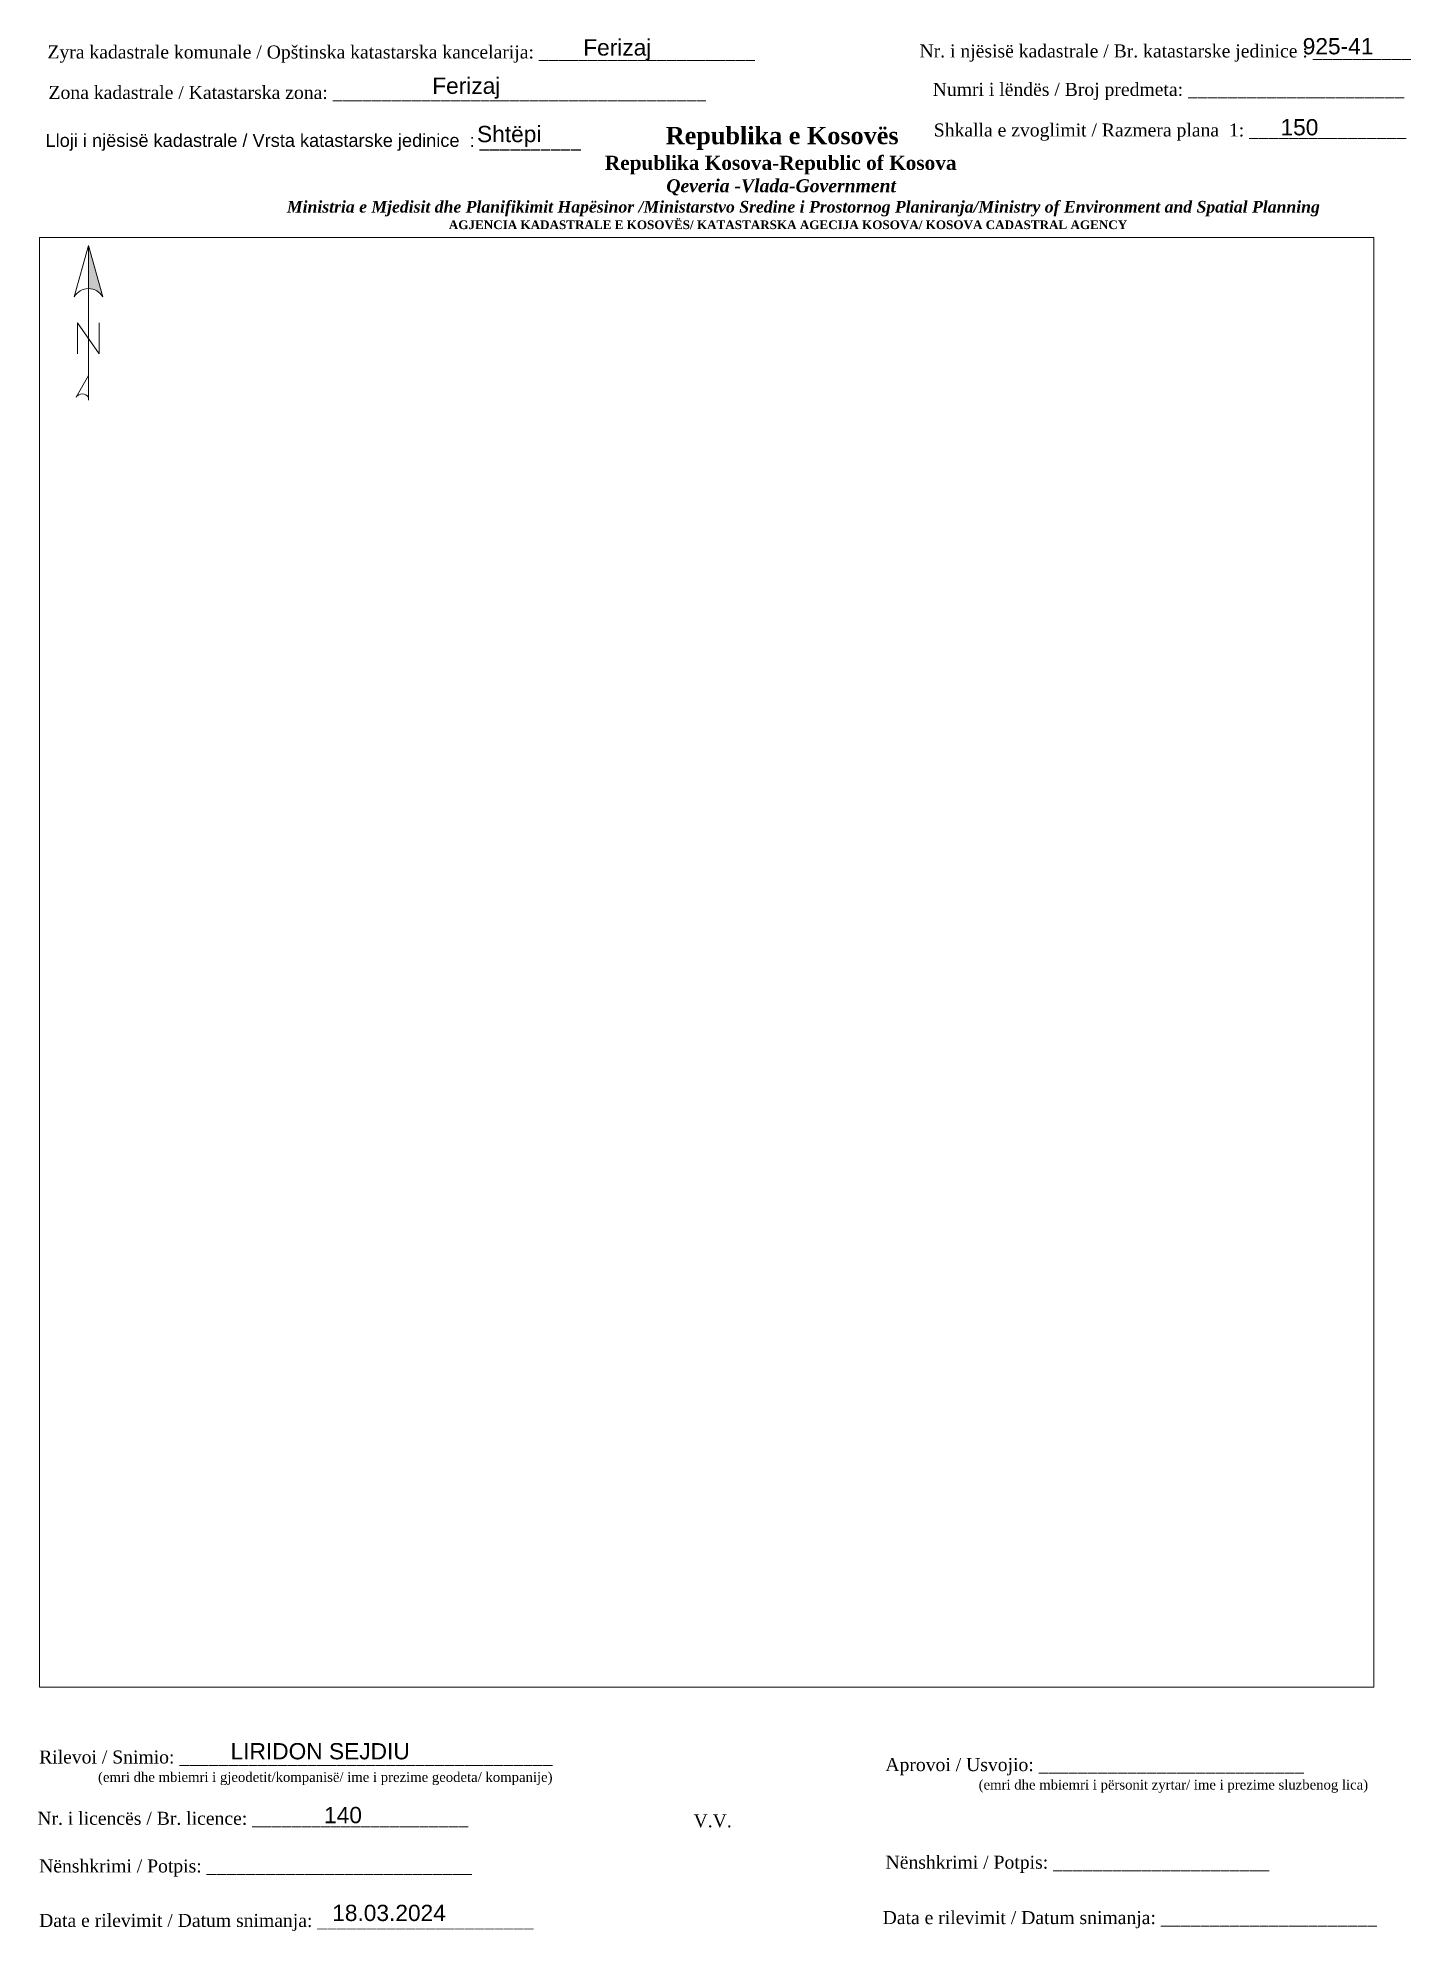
# Paper-space layout 'perdhesa' of a CAD drawing. Header units: metres, sheet in millimetres. Extents: x 0 to 211, y 0 to 292.
import ezdxf

# ---------------------------------------------------------------- set-up
doc = ezdxf.new("R2010")
doc.units = ezdxf.units.M
doc.layers.get('0').update_dxf_attribs({"lineweight": 0})
doc.layers.add('Korniza e jashtme', color=7, linetype='Continuous', lineweight=0)
doc.layers.add('Korniza e jashtme txt', color=7, linetype='Continuous', lineweight=0)
doc.styles.get("Standard").update_dxf_attribs({"font": 'arial.ttf'})

# ---------------------------------------------------------------- blocks, each defined once
blk = doc.blocks.new('*U43')
at = {"linetype": 'ByBlock', "lineweight": -2}
blk.add_hatch(color=0, dxfattribs=at).paths.add_polyline_path([(0, 562), (0, 301, -0.269143), (87, 250)])
at = {"color": 0, "linetype": 'ByBlock', "lineweight": -2}
for points in [[(87, 250, 0.580323), (-87, 250), (0, 562), (87, 250), (0, 562), (0, 300)], [(0, -356, 0.5), (-75, -356), (0, -225)]]:
    blk.add_lwpolyline(points, format="xyb", dxfattribs=at)
for points in [[(0, -375), (0, 562)], [(-66, -94), (-66, 94), (66, -94), (66, 94)]]:
    blk.add_lwpolyline(points, dxfattribs=at)

psp = doc.layouts.new('perdhesa')

# ---------------------------------------------------------------- block references
at = {"xscale": 0.0254, "yscale": 0.0254, "zscale": 0.0254}
psp.add_blockref('*U43', (7.95, 245.33), dxfattribs=at)

# ---------------------------------------------------------------- texts
at = {"layer": 'Korniza e jashtme txt'}
for s, height, p in [('925-41', 2.5, (194.69, 289)), (' Lloji i njësisë kadastrale / Vrsta katastarske jedinice  : __________', 2, (0.58, 274.76)), ('Shtëpi', 2.5, (67.71, 275.49)), ('150', 2.5, (191.27, 276.54)), ('LIRIDON SEJDIU', 2.5, (29.81, 26.72)), ('140', 2.5, (44.19, 16.9)), ('18.03.2024', 2.5, (45.44, 1.85))]:
    psp.add_text(s, height=height, dxfattribs=at).set_placement(p)
for s, insert, char_height, width, attachment_point in [('Ferizaj', (84.04, 291.31), 2.5, 19.3474, 1), ('{\\fTimes New Roman|b0|i0|c0|p18; Zyra kadastrale komunale / Opštinska katastarska kancelarija: ______________________}', (0.89, 290.36), 2, 114.6874, 1), ('{\\fTimes New Roman|b0|i0|c0|p18;Nr. i njësisë kadastrale / Br. katastarske jedinice : __________}', (135.75, 290.52), 2, 98.5379, 1), ('Ferizaj', (60.82, 285.42), 2.5, 19.3474, 1), ('{\\fTimes New Roman|b0|i0|c0|p18; Zona kadastrale / Katastarska zona: ______________________________________}', (1.06, 284.14), 2, 101.8807, 1), ('{\\fTimes New Roman|b0|i0|c0|p18; Numri i lëndës / Broj predmeta: ______________________}', (137.03, 284.61), 2, 83.344, 1), ('\\pi77.297;{\\fBook Antiqua|b1|i0|c0|p18;\\H1.333x;Republika e Kosovës\\fTimes New Roman|b1|i0|c0|p18;\\P\\pi67.927;\\fBook Antiqua|b1|i0|c0|p18;\\H0.8125x;Republika Kosova-Republic of Kosova\\fTimes New Roman|b1|i0|c0|p18;\\P\\pi77.378;\\fBook Antiqua|b1|i1|c0|p18;\\H0.9233x;Qeveria -Vlada-Government \\P\\pi13.032,l6,t23.033;\\fTimes New Roman|b1|i1|c0|p18;\\H0.9x;Ministria e Mjedisit dhe Planifikimit Hapësinor /Ministarstvo Sredine i Prostornog Planiranja/Ministry of Environment and Spatial Planning\\P\\pi43.931,l0,tz;\\fBook Antiqua|b1|i0|c0|p18;\\H0.7406x;AGJENCIA KADASTRALE E KOSOVËS/ KATASTARSKA AGECIJA KOSOVA/ KOSOVA CADASTRAL AGENCY}', (19.44, 277.84), 2, 191.8237, 1), ('{\\fTimes New Roman|b0|i0|c0|p18; Shkalla e zvoglimit / Razmera plana  1: ________________}', (137.2, 278.36), 2, 98.5379, 1), ('{\\fTimes New Roman|b0|i0|c0|p18; Rilevoi / Snimio: ______________________________________\\P             \\H0.75x;(emri dhe mbiemri i gjeodetit/kompanisë/ ime i prezime geodeta/ kompanije)}', (-0.39, 28.08), 2, 87.3883, 1), ('{\\fTimes New Roman|b0|i0|c0|p18; Aprovoi / Usvojio: ___________________________\\P                    \\H0.75x;(emri dhe mbiemri i përsonit zyrtar/ ime i prezime sluzbenog lica)}', (129.75, 26.91), 2, 83.344, 1), ('{\\fTimes New Roman|b0|i0|c0|p18; Nr. i licencës / Br. licence: ______________________\\P                                }', (-0.67, 18.65), 2, 83.344, 1), ('{\\fTimes New Roman|b0|i0|c0|p18;V.V.                                 }', (101.01, 18.27), 2, 9.4297, 1), ('{\\fTimes New Roman|b0|i0|c0|p18; Nënshkrimi / Potpis: ______________________\\P                                 }', (189.53, 11.9), 2, 83.344, 3), ('{\\fTimes New Roman|b0|i0|c0|p18; Nënshkrimi / Potpis: ___________________________\\P                                 }', (-0.39, 11.32), 2, 83.344, 1), ('{\\fTimes New Roman|b0|i0|c0|p18; Data e rilevimit / Datum snimanja: ______________________\\P                                 }', (-0.39, 2.94), 2, 83.344, 1), ('{\\fTimes New Roman|b0|i0|c0|p18; Data e rilevimit / Datum snimanja: ______________________\\P                                 }', (206.1, 3.38), 2, 83.344, 3)]:
    psp.add_mtext(s, dxfattribs=dict(at, insert=insert, char_height=char_height, width=width, attachment_point=attachment_point))

# ---------------------------------------------------------------- viewports
at = {"layer": 'Korniza e jashtme', "view_target_point": (7499131.095, 4689980.516), "view_twist_angle": 360}
psp.add_viewport(center=(103.03, 149.32), size=(205.19, 222.973), view_center_point=(12953.947, 1793.368), view_height=33.4459, dxfattribs=at)

doc.saveas('drawing.dxf')
